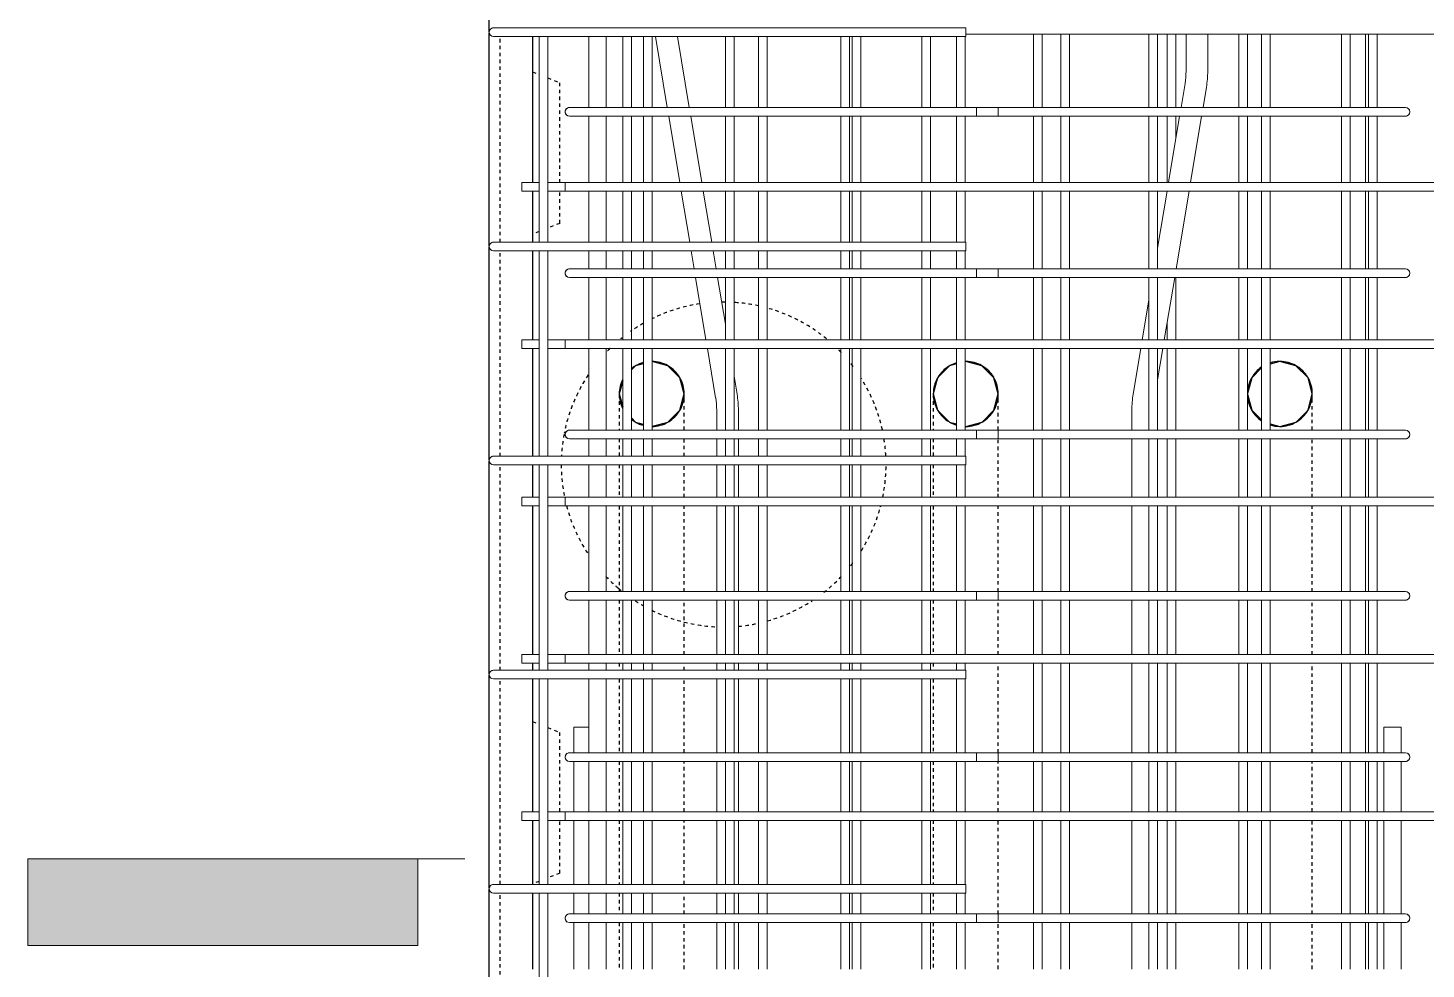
# Model space of a CAD drawing. Header units: millimetres. Extents: x -14581 to 6741, y -2784 to 21137.
# Drawn here: x -13320 to -12029, y -776 to 93 of the extents above; entities that cross this region are included whole.
import ezdxf

# ---------------------------------------------------------------- set-up
doc = ezdxf.new("R2010")
doc.units = ezdxf.units.MM
doc.linetypes.add('Dash', pattern=[6.36, 3.18, -3.18])
for name, color, linetype, lineweight in [('A-WALL', 113, 'Continuous', 25), ('A-WALL-HDLN', 110, 'Dash', 25), ('G-ANNO-SYMB', 111, 'Continuous', 9), ('S-RBAR', 171, 'Continuous', 18)]:
    doc.layers.add(name, color=color, linetype=linetype, lineweight=lineweight)

# ---------------------------------------------------------------- blocks, each defined once
blk = doc.blocks.new('Detail View - M_Section Tail - Filled Horizontal-14034-Elevation Front Copy 1')
at = {"layer": 'G-ANNO-SYMB'}
blk.add_hatch(color=256, dxfattribs=at).paths.add_polyline_path([(-11772.8, -1498), (-11692.8, -1498), (-11692.8, -1858), (-11772.8, -1858)])
for p, q in [((-11772.8, -1498), (-11772.8, -1858)), ((-11692.8, -1498), (-11772.8, -1498)), ((-11692.8, -1858), (-11692.8, -1498)), ((-11772.8, -1858), (-11692.8, -1858))]:
    blk.add_line(p, q, dxfattribs=at)

msp = doc.modelspace()

# ---------------------------------------------------------------- linework, layer by layer
at = {"layer": 'A-WALL'}
for p, q in [((-12893.8, 89.5), (-12893.8, 286.2)), ((-12893.8, -108.3), (-12893.8, 88.5)), ((-12853.8, 85), (-12853.8, -49.9)), ((-12853.8, -57.9), (-12853.8, -104.8)), ((-12893.8, -306), (-12893.8, -109.2)), ((-12853.8, -112.8), (-12853.8, -195.1)), ((-12853.8, -203.1), (-12853.8, -302.5)), ((-12453.8, -215), (-12454.4, -215.2)), ((-12163.8, -215), (-12172.8, -217.4)), ((-12770.6, -233), (-12773.8, -245)), ((-12773.8, -245), (-12770.6, -256.9)), ((-12454.4, -274.8), (-12453.8, -275)), ((-12172.8, -272.6), (-12163.8, -275)), ((-12893.8, -503.7), (-12893.8, -307)), ((-12853.8, -310.5), (-12853.8, -340.4)), ((-12853.8, -348.4), (-12853.8, -485.6)), ((-12853.8, -493.6), (-12853.8, -500.2)), ((-12893.8, -701.4), (-12893.8, -504.7)), ((-12853.8, -508.2), (-12853.8, -630.8)), ((-12853.8, -638.8), (-12853.8, -697.9)), ((-12893.8, -899.1), (-12893.8, -702.4)), ((-12853.8, -705.9), (-12853.8, -776.1))]:
    msp.add_line(p, q, dxfattribs=at)
at = {"layer": 'A-WALL', "flags": 128}
for points in [[(-12751.4, -217.1), (-12758.8, -219), (-12762.6, -222.8)], [(-12713.8, -245), (-12717.8, -230), (-12728.9, -219), (-12743.4, -215.1)], [(-12462.4, -217.3), (-12468.8, -219), (-12479.8, -230.1), (-12483.8, -245)], [(-12423.8, -245), (-12427.8, -230), (-12438.9, -219), (-12453.8, -215)], [(-12133.8, -245), (-12137.8, -230), (-12148.9, -219), (-12163.8, -215)], [(-12180.8, -221), (-12189.8, -230.1), (-12193.7, -244.7)], [(-12743.4, -274.9), (-12728.8, -271), (-12717.8, -259.9), (-12713.8, -245)], [(-12713.8, -250.1), (-12713.8, -245.1), (-12713.8, -245)], [(-12483.8, -245), (-12479.8, -260), (-12468.7, -271), (-12462.4, -272.7)], [(-12453.8, -275), (-12438.8, -271), (-12427.8, -259.9), (-12423.8, -245)], [(-12423.8, -250.1), (-12423.8, -245.1), (-12423.8, -245)], [(-12163.8, -275), (-12148.8, -271), (-12137.8, -259.9), (-12133.8, -245)], [(-12133.8, -250.1), (-12133.8, -245.1), (-12133.8, -245)], [(-12193.7, -245.3), (-12189.8, -260), (-12180.8, -269)], [(-12762.6, -267.2), (-12758.7, -271), (-12751.4, -273)]]:
    msp.add_lwpolyline(points, dxfattribs=at)
at = {"layer": 'A-WALL'}
for centre, start, end in [((-12743.8, -245), 120.8303, 129.1505), ((-12743.8, -245), 105, 119.4223), ((-12743.8, -245), 61.0187, 89.3062), ((-12743.8, -245), 30.8311, 59.6045), ((-12453.8, -245), 120.8303, 149.6053), ((-12453.8, -245), 106.6562, 119.4223), ((-12453.8, -245), 90.7225, 91.0885), ((-12453.8, -245), 61.0187, 89.2664), ((-12453.8, -245), 30.8311, 59.6045), ((-12163.8, -245), 90.7225, 107.5323), ((-12163.8, -245), 61.0187, 89.2664), ((-12163.8, -245), 30.8311, 59.6045), ((-12743.8, -245), 154.0516, 179.6194), ((-12743.8, -245), 0.3778, 29.7706), ((-12453.8, -245), 150.6728, 179.6194), ((-12453.8, -245), 0.3778, 29.7706), ((-12163.8, -245), 150.6728, 178.7191), ((-12163.8, -245), 124.7947, 149.6053), ((-12163.8, -245), 0.3778, 29.7706), ((-12743.8, -245), 180.4246, 205.9484), ((-12743.8, -245), 330.719, 359.5722), ((-12453.8, -245), 180.4246, 209.7233), ((-12453.8, -245), 330.719, 359.5722), ((-12163.8, -245), 330.719, 359.5722), ((-12163.8, -245), 181.2809, 209.7233), ((-12743.8, -245), 230.8495, 239.6231), ((-12743.8, -245), 300.812, 329.6241), ((-12453.8, -245), 210.813, 239.6231), ((-12453.8, -245), 300.812, 329.6241), ((-12163.8, -245), 210.813, 235.2053), ((-12163.8, -245), 300.812, 329.6241), ((-12743.8, -245), 241.0171, 255), ((-12743.8, -245), 270.6938, 299.4239), ((-12453.8, -245), 241.0171, 253.3438), ((-12453.8, -245), 268.9115, 269.268), ((-12453.8, -245), 270.7209, 299.4239), ((-12163.8, -245), 252.4677, 269.268), ((-12163.8, -245), 270.7209, 299.4239)]:
    msp.add_arc(centre, 30, start, end, dxfattribs=at)
at = {"layer": 'A-WALL-HDLN'}
for p, q in [((-12883.8, -104.8), (-12883.8, 85)), ((-12853.8, 52.5), (-12847.8, 50.1)), ((-12839.8, 46.9), (-12828.8, 42.5)), ((-12828.8, -49.9), (-12828.8, 42.5)), ((-12828.8, -87.5), (-12828.8, -57.9)), ((-12828.8, -87.5), (-12839.8, -91.9)), ((-12847.8, -95.1), (-12853.8, -97.5)), ((-12883.8, -302.5), (-12883.8, -112.8)), ((-12773.8, -286.4), (-12773.8, -302.5)), ((-12713.8, -302.5), (-12713.8, -286.4)), ((-12483.8, -286.4), (-12483.8, -302.5)), ((-12883.8, -500.2), (-12883.8, -310.5)), ((-12713.8, -340.4), (-12713.8, -310.5)), ((-12773.8, -335), (-12773.8, -340.4)), ((-12483.8, -335), (-12483.8, -340.4)), ((-12423.8, -340.4), (-12423.8, -335)), ((-12133.8, -340.4), (-12133.8, -335)), ((-12773.8, -348.4), (-12773.8, -427.4)), ((-12713.8, -427.4), (-12713.8, -348.4)), ((-12483.8, -348.4), (-12483.8, -427.4)), ((-12423.8, -427.4), (-12423.8, -348.4)), ((-12133.8, -427.4), (-12133.8, -348.4)), ((-12773.8, -435.4), (-12773.8, -485.6)), ((-12713.8, -485.6), (-12713.8, -435.4)), ((-12483.8, -435.4), (-12483.8, -485.6)), ((-12423.8, -485.6), (-12423.8, -435.4)), ((-12133.8, -485.6), (-12133.8, -435.4)), ((-12773.8, -493.6), (-12773.8, -500.2)), ((-12713.8, -500.2), (-12713.8, -493.6)), ((-12483.8, -493.6), (-12483.8, -500.2)), ((-12423.8, -576.3), (-12423.8, -493.6)), ((-12133.8, -576.3), (-12133.8, -493.6)), ((-12883.8, -697.9), (-12883.8, -508.2)), ((-12773.8, -508.2), (-12773.8, -576.3)), ((-12713.8, -576.3), (-12713.8, -508.2)), ((-12483.8, -508.2), (-12483.8, -576.3)), ((-12853.8, -547.5), (-12847.8, -549.9)), ((-12839.8, -553.1), (-12828.8, -557.5)), ((-12828.8, -630.8), (-12828.8, -557.5)), ((-12773.8, -584.3), (-12773.8, -630.8)), ((-12713.8, -630.8), (-12713.8, -584.3)), ((-12483.8, -584.3), (-12483.8, -630.8)), ((-12423.8, -630.8), (-12423.8, -584.3)), ((-12133.8, -630.8), (-12133.8, -584.3)), ((-12828.8, -687.5), (-12828.8, -638.8)), ((-12773.8, -638.8), (-12773.8, -697.9)), ((-12713.8, -697.9), (-12713.8, -638.8)), ((-12483.8, -638.8), (-12483.8, -697.9)), ((-12423.8, -725.2), (-12423.8, -638.8)), ((-12133.8, -725.2), (-12133.8, -638.8)), ((-12847.8, -695.1), (-12853.8, -697.5)), ((-12828.8, -687.5), (-12839.8, -691.9)), ((-12883.8, -895.6), (-12883.8, -705.9)), ((-12773.8, -705.9), (-12773.8, -725.2)), ((-12713.8, -725.2), (-12713.8, -705.9)), ((-12483.8, -705.9), (-12483.8, -725.2)), ((-12773.8, -733.2), (-12773.8, -776.1)), ((-12713.8, -776.1), (-12713.8, -733.2)), ((-12483.8, -733.2), (-12483.8, -776.1)), ((-12423.8, -776.1), (-12423.8, -733.2)), ((-12133.8, -776.1), (-12133.8, -733.2))]:
    msp.add_line(p, q, dxfattribs=at)
at = {"layer": 'A-WALL-HDLN', "flags": 128}
for points in [[(-12773.8, -245.4), (-12773.8, -249.1), (-12773.8, -261), (-12773.8, -278.4)], [(-12713.8, -278.4), (-12713.8, -264), (-12713.8, -250.7), (-12713.8, -250.1)], [(-12483.8, -245.4), (-12483.8, -249.1), (-12483.8, -261), (-12483.8, -278.4)], [(-12423.8, -278.4), (-12423.8, -264), (-12423.8, -250.7), (-12423.8, -250.1)], [(-12133.8, -278.4), (-12133.8, -264), (-12133.8, -250.7), (-12133.8, -250.1)], [(-12423.8, -335), (-12423.8, -308.1), (-12423.8, -286.4)], [(-12133.8, -335), (-12133.8, -308.1), (-12133.8, -286.4)], [(-12773.8, -310.5), (-12773.8, -330), (-12773.8, -335)], [(-12483.8, -310.5), (-12483.8, -330), (-12483.8, -335)]]:
    msp.add_lwpolyline(points, dxfattribs=at)
at = {"layer": 'A-WALL-HDLN'}
for start, end in [(98.3489, 116.2903), (90, 90.6831), (89.3777, 90), (77.5178, 86.2868), (50.6806, 74.385), (119.6073, 124.9261), (128.7889, 129.3194), (134.3535, 136.4763), (43.5952, 45.6465), (37.0718, 38.5612), (146.5443, 168.8579), (12.2876, 32.0378), (169.2579, 176.9985), (3.0015, 9.1966), (180.0895, 191.6451), (348.3549, 359.9105), (194.7361, 213.4557), (327.9622, 345.2639), (321.4388, 322.9282), (223.5237, 229.6374), (229.6853, 231.2111), (308.0337, 316.4048), (237.0004, 240.3927), (285.615, 302.9996), (243.7097, 255.9123), (255.9506, 267.5226), (275.25, 282.4822)]:
    msp.add_arc((-12677.4, -310.2), 150, start, end, dxfattribs=at)
at = {"layer": 'G-ANNO-SYMB'}
msp.add_line((-12916.4, -674.2), (-12959.8, -674.2), dxfattribs=at)
at = {"layer": 'S-RBAR'}
for p, q in [((-12889.9, 93), (-12869.9, 93)), ((-12453.9, 93), (-12869.9, 93)), ((-12453.9, 93), (-12453.9, 85)), ((-12889.9, 85), (-12869.9, 85)), ((-12453.9, 85), (-12869.9, 85)), ((-12847.8, -104.8), (-12847.8, 85)), ((-12839.8, -104.8), (-12839.8, 85)), ((-12801.8, 19.5), (-12801.8, 85)), ((-12785.8, 19.5), (-12785.8, 85)), ((-12770.6, 19.5), (-12770.6, 85)), ((-12762.6, 19.5), (-12762.6, 85)), ((-12751.4, 19.5), (-12751.4, 85)), ((-12743.4, 19.5), (-12743.4, 85)), ((-12740.3, 85), (-12729.4, 19.5)), ((-12720.1, 85), (-12709.1, 19.5)), ((-12675.8, 19.5), (-12675.8, 85)), ((-12667.8, 19.5), (-12667.8, 85)), ((-12645.1, 19.5), (-12645.1, 85)), ((-12637.1, 19.5), (-12637.1, 85)), ((-12569.1, 19.5), (-12569.1, 85)), ((-12561.1, 19.5), (-12561.1, 85)), ((-12558.7, 19.5), (-12558.7, 85)), ((-12550.7, 19.5), (-12550.7, 85)), ((-12494.3, 19.5), (-12494.3, 85)), ((-12486.3, 19.5), (-12486.3, 85)), ((-12462.4, 19.5), (-12462.4, 85)), ((-12454.4, 19.5), (-12454.4, 85)), ((-11965.8, 87.3), (-12453.9, 87.3)), ((-12391.3, 19.5), (-12391.3, 87.3)), ((-12383.3, 19.5), (-12383.3, 87.3)), ((-12366, 19.5), (-12366, 87.3)), ((-12358, 19.5), (-12358, 87.3)), ((-12284.7, 19.5), (-12284.7, 87.3)), ((-12276.7, 19.5), (-12276.7, 87.3)), ((-12267.8, 19.5), (-12267.8, 87.3)), ((-12259.8, 19.5), (-12259.8, 87.3)), ((-12250.4, 87.3), (-12250.4, 53.2)), ((-12230.4, 87.3), (-12230.4, 53.2)), ((-12201.7, 19.5), (-12201.7, 87.3)), ((-12193.7, 19.5), (-12193.7, 87.3)), ((-12180.8, 19.5), (-12180.8, 87.3)), ((-12172.8, 19.5), (-12172.8, 87.3)), ((-12106.9, 19.5), (-12106.9, 87.3)), ((-12098.9, 19.5), (-12098.9, 87.3)), ((-12084.6, 19.5), (-12084.6, 87.3)), ((-12081.9, 19.5), (-12081.9, 87.3)), ((-12073.9, 19.5), (-12073.9, 87.3)), ((-12251.3, 41.7), (-12255, 19.5)), ((-12231.6, 38.4), (-12234.7, 19.5)), ((-12819.8, 19.5), (-12783.8, 19.5)), ((-12423.8, 19.5), (-12783.8, 19.5)), ((-12443.8, 19.5), (-12083.8, 19.5)), ((-12443.8, 11.5), (-12443.8, 19.5)), ((-12423.8, 19.5), (-12423.8, 11.5)), ((-12047.8, 19.5), (-12083.8, 19.5)), ((-12819.8, 11.5), (-12783.8, 11.5)), ((-12801.8, -49.9), (-12801.8, 11.5)), ((-12785.8, -49.9), (-12785.8, 11.5)), ((-12423.8, 11.5), (-12783.8, 11.5)), ((-12770.6, -49.9), (-12770.6, 11.5)), ((-12762.6, -49.9), (-12762.6, 11.5)), ((-12751.4, -49.9), (-12751.4, 11.5)), ((-12743.4, -49.9), (-12743.4, 11.5)), ((-12728.1, 11.5), (-12717.9, -49.9)), ((-12707.8, 11.5), (-12697.6, -49.9)), ((-12675.8, -49.9), (-12675.8, 11.5)), ((-12667.8, -49.9), (-12667.8, 11.5)), ((-12645.1, -49.9), (-12645.1, 11.5)), ((-12637.1, -49.9), (-12637.1, 11.5)), ((-12569.1, -49.9), (-12569.1, 11.5)), ((-12561.1, -49.9), (-12561.1, 11.5)), ((-12558.7, -49.9), (-12558.7, 11.5)), ((-12550.7, -49.9), (-12550.7, 11.5)), ((-12494.3, -49.9), (-12494.3, 11.5)), ((-12486.3, -49.9), (-12486.3, 11.5)), ((-12462.4, -49.9), (-12462.4, 11.5)), ((-12454.4, -49.9), (-12454.4, 11.5)), ((-12443.8, 11.5), (-12083.8, 11.5)), ((-12391.3, -49.9), (-12391.3, 11.5)), ((-12383.3, -49.9), (-12383.3, 11.5)), ((-12366, -49.9), (-12366, 11.5)), ((-12358, -49.9), (-12358, 11.5)), ((-12284.7, -49.9), (-12284.7, 11.5)), ((-12276.7, -49.9), (-12276.7, 11.5)), ((-12267.8, -49.9), (-12267.8, 11.5)), ((-12256.4, 11.5), (-12266.6, -49.9)), ((-12259.8, -8.9), (-12259.8, 11.5)), ((-12236.1, 11.5), (-12246.3, -49.9)), ((-12201.7, -49.9), (-12201.7, 11.5)), ((-12193.7, -49.9), (-12193.7, 11.5)), ((-12180.8, -49.9), (-12180.8, 11.5)), ((-12172.8, -49.9), (-12172.8, 11.5)), ((-12106.9, -49.9), (-12106.9, 11.5)), ((-12098.9, -49.9), (-12098.9, 11.5)), ((-12084.6, -49.9), (-12084.6, 11.5)), ((-12047.8, 11.5), (-12083.8, 11.5)), ((-12081.9, -49.9), (-12081.9, 11.5)), ((-12073.9, -49.9), (-12073.9, 11.5)), ((-12847.8, -49.9), (-12863.8, -49.9)), ((-12863.8, -49.9), (-12863.8, -57.9)), ((-12823.8, -49.9), (-12839.8, -49.9)), ((-11956.2, -49.9), (-12823.8, -49.9)), ((-12823.8, -49.9), (-12823.8, -57.9)), ((-12847.8, -57.9), (-12863.8, -57.9)), ((-12823.8, -57.9), (-12839.8, -57.9)), ((-11954.9, -57.9), (-12823.8, -57.9)), ((-12801.8, -104.8), (-12801.8, -57.9)), ((-12785.8, -104.8), (-12785.8, -57.9)), ((-12770.6, -104.8), (-12770.6, -57.9)), ((-12762.6, -104.8), (-12762.6, -57.9)), ((-12751.4, -104.8), (-12751.4, -57.9)), ((-12743.4, -104.8), (-12743.4, -57.9)), ((-12716.5, -57.9), (-12708.7, -104.8)), ((-12696.3, -57.9), (-12688.4, -104.8)), ((-12675.8, -104.8), (-12675.8, -57.9)), ((-12667.8, -104.8), (-12667.8, -57.9)), ((-12645.1, -104.8), (-12645.1, -57.9)), ((-12637.1, -104.8), (-12637.1, -57.9)), ((-12569.1, -104.8), (-12569.1, -57.9)), ((-12561.1, -104.8), (-12561.1, -57.9)), ((-12558.7, -104.8), (-12558.7, -57.9)), ((-12550.7, -104.8), (-12550.7, -57.9)), ((-12494.3, -104.8), (-12494.3, -57.9)), ((-12486.3, -104.8), (-12486.3, -57.9)), ((-12462.4, -104.8), (-12462.4, -57.9)), ((-12454.4, -104.8), (-12454.4, -57.9)), ((-12391.3, -129.5), (-12391.3, -57.9)), ((-12383.3, -129.5), (-12383.3, -57.9)), ((-12366, -129.5), (-12366, -57.9)), ((-12358, -129.5), (-12358, -57.9)), ((-12284.7, -129.5), (-12284.7, -57.9)), ((-12276.7, -129.5), (-12276.7, -57.9)), ((-12267.9, -57.9), (-12276.7, -110.3)), ((-12247.6, -57.9), (-12259.6, -129.5)), ((-12201.7, -129.5), (-12201.7, -57.9)), ((-12193.7, -129.5), (-12193.7, -57.9)), ((-12180.8, -129.5), (-12180.8, -57.9)), ((-12172.8, -129.5), (-12172.8, -57.9)), ((-12106.9, -129.5), (-12106.9, -57.9)), ((-12098.9, -129.5), (-12098.9, -57.9)), ((-12084.6, -129.5), (-12084.6, -57.9)), ((-12081.9, -129.5), (-12081.9, -57.9)), ((-12073.9, -129.5), (-12073.9, -57.9)), ((-12889.9, -104.8), (-12869.9, -104.8)), ((-12889.9, -112.8), (-12869.9, -112.8)), ((-12453.9, -104.8), (-12869.9, -104.8)), ((-12453.9, -112.8), (-12869.9, -112.8)), ((-12847.8, -302.5), (-12847.8, -112.8)), ((-12839.8, -302.5), (-12839.8, -112.8)), ((-12801.8, -129.5), (-12801.8, -112.8)), ((-12785.8, -129.5), (-12785.8, -112.8)), ((-12770.6, -129.5), (-12770.6, -112.8)), ((-12762.6, -129.5), (-12762.6, -112.8)), ((-12751.4, -129.5), (-12751.4, -112.8)), ((-12743.4, -129.5), (-12743.4, -112.8)), ((-12707.4, -112.8), (-12704.6, -129.5)), ((-12687.1, -112.8), (-12684.3, -129.5)), ((-12675.8, -129.5), (-12675.8, -112.8)), ((-12667.8, -129.5), (-12667.8, -112.8)), ((-12645.1, -129.5), (-12645.1, -112.8)), ((-12637.1, -129.5), (-12637.1, -112.8)), ((-12569.1, -129.5), (-12569.1, -112.8)), ((-12561.1, -129.5), (-12561.1, -112.8)), ((-12558.7, -129.5), (-12558.7, -112.8)), ((-12550.7, -129.5), (-12550.7, -112.8)), ((-12494.3, -129.5), (-12494.3, -112.8)), ((-12486.3, -129.5), (-12486.3, -112.8)), ((-12462.4, -129.5), (-12462.4, -112.8)), ((-12454.4, -129.5), (-12454.4, -112.8)), ((-12453.9, -104.8), (-12453.9, -112.8)), ((-12819.8, -129.5), (-12783.8, -129.5)), ((-12819.8, -137.5), (-12783.8, -137.5)), ((-12801.8, -195.1), (-12801.8, -137.5)), ((-12785.8, -195.1), (-12785.8, -137.5)), ((-12423.8, -129.5), (-12783.8, -129.5)), ((-12423.8, -137.5), (-12783.8, -137.5)), ((-12770.6, -195.1), (-12770.6, -137.5)), ((-12762.6, -195.1), (-12762.6, -137.5)), ((-12751.4, -195.1), (-12751.4, -137.5)), ((-12743.4, -195.1), (-12743.4, -137.5)), ((-12703.3, -137.5), (-12693.7, -195.1)), ((-12683, -137.5), (-12675.8, -180.7)), ((-12675.8, -195.1), (-12675.8, -137.5)), ((-12667.8, -195.1), (-12667.8, -137.5)), ((-12645.1, -195.1), (-12645.1, -137.5)), ((-12637.1, -195.1), (-12637.1, -137.5)), ((-12569.1, -195.1), (-12569.1, -137.5)), ((-12561.1, -195.1), (-12561.1, -137.5)), ((-12558.7, -195.1), (-12558.7, -137.5)), ((-12550.7, -195.1), (-12550.7, -137.5)), ((-12494.3, -195.1), (-12494.3, -137.5)), ((-12486.3, -195.1), (-12486.3, -137.5)), ((-12462.4, -195.1), (-12462.4, -137.5)), ((-12454.4, -195.1), (-12454.4, -137.5)), ((-12443.8, -129.5), (-12083.8, -129.5)), ((-12443.8, -137.5), (-12443.8, -129.5)), ((-12443.8, -137.5), (-12083.8, -137.5)), ((-12423.8, -129.5), (-12423.8, -137.5)), ((-12391.3, -195.1), (-12391.3, -137.5)), ((-12383.3, -195.1), (-12383.3, -137.5)), ((-12366, -195.1), (-12366, -137.5)), ((-12358, -195.1), (-12358, -137.5)), ((-12284.7, -195.1), (-12284.7, -137.5)), ((-12276.7, -195.1), (-12276.7, -137.5)), ((-12260.9, -137.5), (-12270.5, -195.1)), ((-12259.8, -195.1), (-12259.8, -137.5)), ((-12201.7, -195.1), (-12201.7, -137.5)), ((-12193.7, -195.1), (-12193.7, -137.5)), ((-12180.8, -195.1), (-12180.8, -137.5)), ((-12172.8, -195.1), (-12172.8, -137.5)), ((-12106.9, -195.1), (-12106.9, -137.5)), ((-12098.9, -195.1), (-12098.9, -137.5)), ((-12084.6, -195.1), (-12084.6, -137.5)), ((-12047.8, -129.5), (-12083.8, -129.5)), ((-12047.8, -137.5), (-12083.8, -137.5)), ((-12081.9, -195.1), (-12081.9, -137.5)), ((-12073.9, -195.1), (-12073.9, -137.5)), ((-12284.7, -158.3), (-12290.8, -195.1)), ((-12267.8, -195.1), (-12267.8, -178.6)), ((-12847.8, -195.1), (-12863.8, -195.1)), ((-12863.8, -195.1), (-12863.8, -203.1)), ((-12847.8, -203.1), (-12863.8, -203.1)), ((-12823.8, -195.1), (-12839.8, -195.1)), ((-12823.8, -203.1), (-12839.8, -203.1)), ((-11932, -195.1), (-12823.8, -195.1)), ((-12823.8, -195.1), (-12823.8, -203.1)), ((-11931, -203.1), (-12823.8, -203.1)), ((-12801.8, -278.4), (-12801.8, -203.1)), ((-12785.8, -278.4), (-12785.8, -203.1)), ((-12770.6, -278.4), (-12770.6, -203.1)), ((-12762.6, -278.4), (-12762.6, -203.1)), ((-12751.4, -278.4), (-12751.4, -203.1)), ((-12743.4, -278.4), (-12743.4, -203.1)), ((-12692.3, -203.1), (-12684.8, -248.5)), ((-12675.8, -278.4), (-12675.8, -203.1)), ((-12667.8, -278.4), (-12667.8, -203.1)), ((-12645.1, -278.4), (-12645.1, -203.1)), ((-12637.1, -278.4), (-12637.1, -203.1)), ((-12569.1, -278.4), (-12569.1, -203.1)), ((-12561.1, -278.4), (-12561.1, -203.1)), ((-12558.7, -278.4), (-12558.7, -203.1)), ((-12550.7, -278.4), (-12550.7, -203.1)), ((-12494.3, -278.4), (-12494.3, -203.1)), ((-12486.3, -278.4), (-12486.3, -203.1)), ((-12462.4, -278.4), (-12462.4, -203.1)), ((-12454.4, -278.4), (-12454.4, -203.1)), ((-12391.3, -278.4), (-12391.3, -203.1)), ((-12383.3, -278.4), (-12383.3, -203.1)), ((-12366, -278.4), (-12366, -203.1)), ((-12358, -278.4), (-12358, -203.1)), ((-12292.1, -203.1), (-12299.1, -245.2)), ((-12284.7, -278.4), (-12284.7, -203.1)), ((-12276.7, -278.4), (-12276.7, -203.1)), ((-12271.8, -203.1), (-12276.7, -232)), ((-12267.8, -278.4), (-12267.8, -203.1)), ((-12259.8, -278.4), (-12259.8, -203.1)), ((-12201.7, -278.4), (-12201.7, -203.1)), ((-12193.7, -278.4), (-12193.7, -203.1)), ((-12180.8, -278.4), (-12180.8, -203.1)), ((-12172.8, -278.4), (-12172.8, -203.1)), ((-12106.9, -278.4), (-12106.9, -203.1)), ((-12098.9, -278.4), (-12098.9, -203.1)), ((-12084.6, -278.4), (-12084.6, -203.1)), ((-12081.9, -278.4), (-12081.9, -203.1)), ((-12073.9, -278.4), (-12073.9, -203.1)), ((-12667.8, -228.7), (-12665, -245.2)), ((-12683.8, -260), (-12683.8, -278.4)), ((-12663.8, -260), (-12663.8, -278.4)), ((-12300.4, -260), (-12300.4, -278.4)), ((-12819.8, -278.4), (-12783.8, -278.4)), ((-12423.8, -278.4), (-12783.8, -278.4)), ((-12443.8, -278.4), (-12083.8, -278.4)), ((-12443.8, -286.4), (-12443.8, -278.4)), ((-12423.8, -278.4), (-12423.8, -286.4)), ((-12047.8, -278.4), (-12083.8, -278.4)), ((-12819.8, -286.4), (-12783.8, -286.4)), ((-12801.8, -302.5), (-12801.8, -286.4)), ((-12785.8, -302.5), (-12785.8, -286.4)), ((-12423.8, -286.4), (-12783.8, -286.4)), ((-12770.6, -302.5), (-12770.6, -286.4)), ((-12762.6, -302.5), (-12762.6, -286.4)), ((-12751.4, -302.5), (-12751.4, -286.4)), ((-12743.4, -302.5), (-12743.4, -286.4)), ((-12683.8, -286.4), (-12683.8, -302.5)), ((-12675.8, -302.5), (-12675.8, -286.4)), ((-12667.8, -302.5), (-12667.8, -286.4)), ((-12663.8, -286.4), (-12663.8, -302.5)), ((-12645.1, -302.5), (-12645.1, -286.4)), ((-12637.1, -302.5), (-12637.1, -286.4)), ((-12569.1, -302.5), (-12569.1, -286.4)), ((-12561.1, -302.5), (-12561.1, -286.4)), ((-12558.7, -302.5), (-12558.7, -286.4)), ((-12550.7, -302.5), (-12550.7, -286.4)), ((-12494.3, -302.5), (-12494.3, -286.4)), ((-12486.3, -302.5), (-12486.3, -286.4)), ((-12462.4, -302.5), (-12462.4, -286.4)), ((-12454.4, -302.5), (-12454.4, -286.4)), ((-12443.8, -286.4), (-12083.8, -286.4)), ((-12391.3, -340.4), (-12391.3, -286.4)), ((-12383.3, -340.4), (-12383.3, -286.4)), ((-12366, -340.4), (-12366, -286.4)), ((-12358, -340.4), (-12358, -286.4)), ((-12300.4, -286.4), (-12300.4, -340.4)), ((-12284.7, -340.4), (-12284.7, -286.4)), ((-12276.7, -340.4), (-12276.7, -286.4)), ((-12267.8, -340.4), (-12267.8, -286.4)), ((-12259.8, -340.4), (-12259.8, -286.4)), ((-12201.7, -340.4), (-12201.7, -286.4)), ((-12193.7, -340.4), (-12193.7, -286.4)), ((-12180.8, -340.4), (-12180.8, -286.4)), ((-12172.8, -340.4), (-12172.8, -286.4)), ((-12106.9, -340.4), (-12106.9, -286.4)), ((-12098.9, -340.4), (-12098.9, -286.4)), ((-12084.6, -340.4), (-12084.6, -286.4)), ((-12047.8, -286.4), (-12083.8, -286.4)), ((-12081.9, -340.4), (-12081.9, -286.4)), ((-12073.9, -340.4), (-12073.9, -286.4)), ((-12889.9, -302.5), (-12869.9, -302.5)), ((-12453.9, -302.5), (-12869.9, -302.5)), ((-12453.9, -302.5), (-12453.9, -310.5)), ((-12889.9, -310.5), (-12869.9, -310.5)), ((-12453.9, -310.5), (-12869.9, -310.5)), ((-12847.8, -500.2), (-12847.8, -310.5)), ((-12839.8, -500.2), (-12839.8, -310.5)), ((-12801.8, -340.4), (-12801.8, -310.5)), ((-12785.8, -340.4), (-12785.8, -310.5)), ((-12770.6, -340.4), (-12770.6, -310.5)), ((-12762.6, -340.4), (-12762.6, -310.5)), ((-12751.4, -340.4), (-12751.4, -310.5)), ((-12743.4, -340.4), (-12743.4, -310.5)), ((-12683.8, -310.5), (-12683.8, -340.4)), ((-12675.8, -340.4), (-12675.8, -310.5)), ((-12667.8, -340.4), (-12667.8, -310.5)), ((-12663.8, -310.5), (-12663.8, -340.4)), ((-12645.1, -340.4), (-12645.1, -310.5)), ((-12637.1, -340.4), (-12637.1, -310.5)), ((-12569.1, -340.4), (-12569.1, -310.5)), ((-12561.1, -340.4), (-12561.1, -310.5)), ((-12558.7, -340.4), (-12558.7, -310.5)), ((-12550.7, -340.4), (-12550.7, -310.5)), ((-12494.3, -340.4), (-12494.3, -310.5)), ((-12486.3, -340.4), (-12486.3, -310.5)), ((-12462.4, -340.4), (-12462.4, -310.5)), ((-12454.4, -340.4), (-12454.4, -310.5)), ((-12847.8, -340.4), (-12863.8, -340.4)), ((-12863.8, -340.4), (-12863.8, -348.4)), ((-12847.8, -348.4), (-12863.8, -348.4)), ((-12823.8, -340.4), (-12839.8, -340.4)), ((-12823.8, -348.4), (-12839.8, -348.4)), ((-11914.8, -340.4), (-12823.8, -340.4)), ((-12823.8, -340.4), (-12823.8, -348.4)), ((-11913.9, -348.4), (-12823.8, -348.4)), ((-12801.8, -427.4), (-12801.8, -348.4)), ((-12785.8, -427.4), (-12785.8, -348.4)), ((-12770.6, -427.4), (-12770.6, -348.4)), ((-12762.6, -427.4), (-12762.6, -348.4)), ((-12751.4, -427.4), (-12751.4, -348.4)), ((-12743.4, -427.4), (-12743.4, -348.4)), ((-12683.8, -348.4), (-12683.8, -427.4)), ((-12675.8, -427.4), (-12675.8, -348.4)), ((-12667.8, -427.4), (-12667.8, -348.4)), ((-12663.8, -348.4), (-12663.8, -427.4)), ((-12645.1, -427.4), (-12645.1, -348.4)), ((-12637.1, -427.4), (-12637.1, -348.4)), ((-12569.1, -427.4), (-12569.1, -348.4)), ((-12561.1, -427.4), (-12561.1, -348.4)), ((-12558.7, -427.4), (-12558.7, -348.4)), ((-12550.7, -427.4), (-12550.7, -348.4)), ((-12494.3, -427.4), (-12494.3, -348.4)), ((-12486.3, -427.4), (-12486.3, -348.4)), ((-12462.4, -427.4), (-12462.4, -348.4)), ((-12454.4, -427.4), (-12454.4, -348.4)), ((-12391.3, -427.4), (-12391.3, -348.4)), ((-12383.3, -427.4), (-12383.3, -348.4)), ((-12366, -427.4), (-12366, -348.4)), ((-12358, -427.4), (-12358, -348.4)), ((-12300.4, -348.4), (-12300.4, -427.4)), ((-12284.7, -427.4), (-12284.7, -348.4)), ((-12276.7, -427.4), (-12276.7, -348.4)), ((-12267.8, -427.4), (-12267.8, -348.4)), ((-12259.8, -427.4), (-12259.8, -348.4)), ((-12201.7, -427.4), (-12201.7, -348.4)), ((-12193.7, -427.4), (-12193.7, -348.4)), ((-12180.8, -427.4), (-12180.8, -348.4)), ((-12172.8, -427.4), (-12172.8, -348.4)), ((-12106.9, -427.4), (-12106.9, -348.4)), ((-12098.9, -427.4), (-12098.9, -348.4)), ((-12084.6, -427.4), (-12084.6, -348.4)), ((-12081.9, -427.4), (-12081.9, -348.4)), ((-12073.9, -427.4), (-12073.9, -348.4)), ((-12819.8, -427.4), (-12783.8, -427.4)), ((-12819.8, -435.4), (-12783.8, -435.4)), ((-12801.8, -485.6), (-12801.8, -435.4)), ((-12785.8, -485.6), (-12785.8, -435.4)), ((-12423.8, -427.4), (-12783.8, -427.4)), ((-12423.8, -435.4), (-12783.8, -435.4)), ((-12770.6, -485.6), (-12770.6, -435.4)), ((-12762.6, -485.6), (-12762.6, -435.4)), ((-12751.4, -485.6), (-12751.4, -435.4)), ((-12743.4, -485.6), (-12743.4, -435.4)), ((-12683.8, -435.4), (-12683.8, -485.6)), ((-12675.8, -485.6), (-12675.8, -435.4)), ((-12667.8, -485.6), (-12667.8, -435.4)), ((-12663.8, -435.4), (-12663.8, -485.6)), ((-12645.1, -485.6), (-12645.1, -435.4)), ((-12637.1, -485.6), (-12637.1, -435.4)), ((-12569.1, -485.6), (-12569.1, -435.4)), ((-12561.1, -485.6), (-12561.1, -435.4)), ((-12558.7, -485.6), (-12558.7, -435.4)), ((-12550.7, -485.6), (-12550.7, -435.4)), ((-12494.3, -485.6), (-12494.3, -435.4)), ((-12486.3, -485.6), (-12486.3, -435.4)), ((-12462.4, -485.6), (-12462.4, -435.4)), ((-12454.4, -485.6), (-12454.4, -435.4)), ((-12443.8, -427.4), (-12083.8, -427.4)), ((-12443.8, -435.4), (-12443.8, -427.4)), ((-12443.8, -435.4), (-12083.8, -435.4)), ((-12423.8, -427.4), (-12423.8, -435.4)), ((-12391.3, -485.6), (-12391.3, -435.4)), ((-12383.3, -485.6), (-12383.3, -435.4)), ((-12366, -485.6), (-12366, -435.4)), ((-12358, -485.6), (-12358, -435.4)), ((-12300.4, -435.4), (-12300.4, -485.6)), ((-12284.7, -485.6), (-12284.7, -435.4)), ((-12276.7, -485.6), (-12276.7, -435.4)), ((-12267.8, -485.6), (-12267.8, -435.4)), ((-12259.8, -485.6), (-12259.8, -435.4)), ((-12201.7, -485.6), (-12201.7, -435.4)), ((-12193.7, -485.6), (-12193.7, -435.4)), ((-12180.8, -485.6), (-12180.8, -435.4)), ((-12172.8, -485.6), (-12172.8, -435.4)), ((-12106.9, -485.6), (-12106.9, -435.4)), ((-12098.9, -485.6), (-12098.9, -435.4)), ((-12084.6, -485.6), (-12084.6, -435.4)), ((-12047.8, -427.4), (-12083.8, -427.4)), ((-12047.8, -435.4), (-12083.8, -435.4)), ((-12081.9, -485.6), (-12081.9, -435.4)), ((-12073.9, -485.6), (-12073.9, -435.4)), ((-12847.8, -485.6), (-12863.8, -485.6)), ((-12863.8, -485.6), (-12863.8, -493.6)), ((-12823.8, -485.6), (-12839.8, -485.6)), ((-11904.9, -485.6), (-12823.8, -485.6)), ((-12823.8, -485.6), (-12823.8, -493.6)), ((-12889.9, -500.2), (-12869.9, -500.2)), ((-12453.9, -500.2), (-12869.9, -500.2)), ((-12847.8, -493.6), (-12863.8, -493.6)), ((-12823.8, -493.6), (-12839.8, -493.6)), ((-11904.9, -493.6), (-12823.8, -493.6)), ((-12801.8, -500.2), (-12801.8, -493.6)), ((-12785.8, -500.2), (-12785.8, -493.6)), ((-12770.6, -500.2), (-12770.6, -493.6)), ((-12762.6, -500.2), (-12762.6, -493.6)), ((-12751.4, -500.2), (-12751.4, -493.6)), ((-12743.4, -500.2), (-12743.4, -493.6)), ((-12683.8, -493.6), (-12683.8, -500.2)), ((-12675.8, -500.2), (-12675.8, -493.6)), ((-12667.8, -500.2), (-12667.8, -493.6)), ((-12663.8, -493.6), (-12663.8, -500.2)), ((-12645.1, -500.2), (-12645.1, -493.6)), ((-12637.1, -500.2), (-12637.1, -493.6)), ((-12569.1, -500.2), (-12569.1, -493.6)), ((-12561.1, -500.2), (-12561.1, -493.6)), ((-12558.7, -500.2), (-12558.7, -493.6)), ((-12550.7, -500.2), (-12550.7, -493.6)), ((-12494.3, -500.2), (-12494.3, -493.6)), ((-12486.3, -500.2), (-12486.3, -493.6)), ((-12462.4, -500.2), (-12462.4, -493.6)), ((-12454.4, -500.2), (-12454.4, -493.6)), ((-12453.9, -500.2), (-12453.9, -508.2)), ((-12391.3, -576.3), (-12391.3, -493.6)), ((-12383.3, -576.3), (-12383.3, -493.6)), ((-12366, -576.3), (-12366, -493.6)), ((-12358, -576.3), (-12358, -493.6)), ((-12300.4, -493.6), (-12300.4, -576.3)), ((-12284.7, -576.3), (-12284.7, -493.6)), ((-12276.7, -576.3), (-12276.7, -493.6)), ((-12267.8, -576.3), (-12267.8, -493.6)), ((-12259.8, -576.3), (-12259.8, -493.6)), ((-12201.7, -576.3), (-12201.7, -493.6)), ((-12193.7, -576.3), (-12193.7, -493.6)), ((-12180.8, -576.3), (-12180.8, -493.6)), ((-12172.8, -576.3), (-12172.8, -493.6)), ((-12106.9, -576.3), (-12106.9, -493.6)), ((-12098.9, -576.3), (-12098.9, -493.6)), ((-12084.6, -576.3), (-12084.6, -493.6)), ((-12081.9, -576.3), (-12081.9, -493.6)), ((-12073.9, -576.3), (-12073.9, -493.6)), ((-12889.9, -508.2), (-12869.9, -508.2)), ((-12453.9, -508.2), (-12869.9, -508.2)), ((-12847.8, -697.9), (-12847.8, -508.2)), ((-12839.8, -697.9), (-12839.8, -508.2)), ((-12801.8, -576.3), (-12801.8, -508.2)), ((-12785.8, -576.3), (-12785.8, -508.2)), ((-12770.6, -576.3), (-12770.6, -508.2)), ((-12762.6, -576.3), (-12762.6, -508.2)), ((-12751.4, -576.3), (-12751.4, -508.2)), ((-12743.4, -576.3), (-12743.4, -508.2)), ((-12683.8, -508.2), (-12683.8, -576.3)), ((-12675.8, -576.3), (-12675.8, -508.2)), ((-12667.8, -576.3), (-12667.8, -508.2)), ((-12663.8, -508.2), (-12663.8, -576.3)), ((-12645.1, -576.3), (-12645.1, -508.2)), ((-12637.1, -576.3), (-12637.1, -508.2)), ((-12569.1, -576.3), (-12569.1, -508.2)), ((-12561.1, -576.3), (-12561.1, -508.2)), ((-12558.7, -576.3), (-12558.7, -508.2)), ((-12550.7, -576.3), (-12550.7, -508.2)), ((-12494.3, -576.3), (-12494.3, -508.2)), ((-12486.3, -576.3), (-12486.3, -508.2)), ((-12462.4, -576.3), (-12462.4, -508.2)), ((-12454.4, -576.3), (-12454.4, -508.2)), ((-12801.8, -552.8), (-12815.6, -552.8)), ((-12815.6, -576.3), (-12815.6, -552.8)), ((-12067.9, -552.8), (-12067.9, -576.3)), ((-12067.9, -552.8), (-12051.9, -552.8)), ((-12051.9, -552.8), (-12051.9, -576.3)), ((-12819.8, -576.3), (-12783.8, -576.3)), ((-12423.8, -576.3), (-12783.8, -576.3)), ((-12443.8, -576.3), (-12083.8, -576.3)), ((-12443.8, -584.3), (-12443.8, -576.3)), ((-12423.8, -576.3), (-12423.8, -584.3)), ((-12047.8, -576.3), (-12083.8, -576.3)), ((-12819.8, -584.3), (-12783.8, -584.3)), ((-12815.6, -630.8), (-12815.6, -584.3)), ((-12801.8, -630.8), (-12801.8, -584.3)), ((-12785.8, -630.8), (-12785.8, -584.3)), ((-12423.8, -584.3), (-12783.8, -584.3)), ((-12770.6, -630.8), (-12770.6, -584.3)), ((-12762.6, -630.8), (-12762.6, -584.3)), ((-12751.4, -630.8), (-12751.4, -584.3)), ((-12743.4, -630.8), (-12743.4, -584.3)), ((-12683.8, -584.3), (-12683.8, -630.8)), ((-12675.8, -630.8), (-12675.8, -584.3)), ((-12667.8, -630.8), (-12667.8, -584.3)), ((-12663.8, -584.3), (-12663.8, -630.8)), ((-12645.1, -630.8), (-12645.1, -584.3)), ((-12637.1, -630.8), (-12637.1, -584.3)), ((-12569.1, -630.8), (-12569.1, -584.3)), ((-12561.1, -630.8), (-12561.1, -584.3)), ((-12558.7, -630.8), (-12558.7, -584.3)), ((-12550.7, -630.8), (-12550.7, -584.3)), ((-12494.3, -630.8), (-12494.3, -584.3)), ((-12486.3, -630.8), (-12486.3, -584.3)), ((-12462.4, -630.8), (-12462.4, -584.3)), ((-12454.4, -630.8), (-12454.4, -584.3)), ((-12443.8, -584.3), (-12083.8, -584.3)), ((-12391.3, -630.8), (-12391.3, -584.3)), ((-12383.3, -630.8), (-12383.3, -584.3)), ((-12366, -630.8), (-12366, -584.3)), ((-12358, -630.8), (-12358, -584.3)), ((-12300.4, -584.3), (-12300.4, -630.8)), ((-12284.7, -630.8), (-12284.7, -584.3)), ((-12276.7, -630.8), (-12276.7, -584.3)), ((-12267.8, -630.8), (-12267.8, -584.3)), ((-12259.8, -630.8), (-12259.8, -584.3)), ((-12201.7, -630.8), (-12201.7, -584.3)), ((-12193.7, -630.8), (-12193.7, -584.3)), ((-12180.8, -630.8), (-12180.8, -584.3)), ((-12172.8, -630.8), (-12172.8, -584.3)), ((-12106.9, -630.8), (-12106.9, -584.3)), ((-12098.9, -630.8), (-12098.9, -584.3)), ((-12084.6, -630.8), (-12084.6, -584.3)), ((-12047.8, -584.3), (-12083.8, -584.3)), ((-12081.9, -630.8), (-12081.9, -584.3)), ((-12073.9, -630.8), (-12073.9, -584.3)), ((-12067.9, -584.3), (-12067.9, -630.8)), ((-12051.9, -584.3), (-12051.9, -630.8)), ((-12847.8, -630.8), (-12863.8, -630.8)), ((-12863.8, -630.8), (-12863.8, -638.8)), ((-12823.8, -630.8), (-12839.8, -630.8)), ((-11965.6, -630.8), (-12823.8, -630.8)), ((-12823.8, -630.8), (-12823.8, -638.8)), ((-12847.8, -638.8), (-12863.8, -638.8)), ((-12823.8, -638.8), (-12839.8, -638.8)), ((-11973, -638.8), (-12823.8, -638.8)), ((-12815.6, -697.9), (-12815.6, -638.8)), ((-12801.8, -697.9), (-12801.8, -638.8)), ((-12785.8, -697.9), (-12785.8, -638.8)), ((-12770.6, -697.9), (-12770.6, -638.8)), ((-12762.6, -697.9), (-12762.6, -638.8)), ((-12751.4, -697.9), (-12751.4, -638.8)), ((-12743.4, -697.9), (-12743.4, -638.8)), ((-12683.8, -638.8), (-12683.8, -697.9)), ((-12675.8, -697.9), (-12675.8, -638.8)), ((-12667.8, -697.9), (-12667.8, -638.8)), ((-12663.8, -638.8), (-12663.8, -697.9)), ((-12645.1, -697.9), (-12645.1, -638.8)), ((-12637.1, -697.9), (-12637.1, -638.8)), ((-12569.1, -697.9), (-12569.1, -638.8)), ((-12561.1, -697.9), (-12561.1, -638.8)), ((-12558.7, -697.9), (-12558.7, -638.8)), ((-12550.7, -697.9), (-12550.7, -638.8)), ((-12494.3, -697.9), (-12494.3, -638.8)), ((-12486.3, -697.9), (-12486.3, -638.8)), ((-12462.4, -697.9), (-12462.4, -638.8)), ((-12454.4, -697.9), (-12454.4, -638.8)), ((-12391.3, -725.2), (-12391.3, -638.8)), ((-12383.3, -725.2), (-12383.3, -638.8)), ((-12366, -725.2), (-12366, -638.8)), ((-12358, -725.2), (-12358, -638.8)), ((-12300.4, -638.8), (-12300.4, -725.2)), ((-12284.7, -725.2), (-12284.7, -638.8)), ((-12276.7, -725.2), (-12276.7, -638.8)), ((-12267.8, -725.2), (-12267.8, -638.8)), ((-12259.8, -725.2), (-12259.8, -638.8)), ((-12201.7, -725.2), (-12201.7, -638.8)), ((-12193.7, -725.2), (-12193.7, -638.8)), ((-12180.8, -725.2), (-12180.8, -638.8)), ((-12172.8, -725.2), (-12172.8, -638.8)), ((-12106.9, -725.2), (-12106.9, -638.8)), ((-12098.9, -725.2), (-12098.9, -638.8)), ((-12084.6, -725.2), (-12084.6, -638.8)), ((-12081.9, -725.2), (-12081.9, -638.8)), ((-12073.9, -725.2), (-12073.9, -638.8)), ((-12067.9, -638.8), (-12067.9, -725.2)), ((-12051.9, -638.8), (-12051.9, -725.2)), ((-12889.9, -697.9), (-12869.9, -697.9)), ((-12889.9, -705.9), (-12869.9, -705.9)), ((-12453.9, -697.9), (-12869.9, -697.9)), ((-12453.9, -705.9), (-12869.9, -705.9)), ((-12847.8, -895.6), (-12847.8, -705.9)), ((-12839.8, -895.6), (-12839.8, -705.9)), ((-12815.6, -725.2), (-12815.6, -705.9)), ((-12801.8, -725.2), (-12801.8, -705.9)), ((-12785.8, -725.2), (-12785.8, -705.9)), ((-12770.6, -725.2), (-12770.6, -705.9)), ((-12762.6, -725.2), (-12762.6, -705.9)), ((-12751.4, -725.2), (-12751.4, -705.9)), ((-12743.4, -725.2), (-12743.4, -705.9)), ((-12683.8, -705.9), (-12683.8, -725.2)), ((-12675.8, -725.2), (-12675.8, -705.9)), ((-12667.8, -725.2), (-12667.8, -705.9)), ((-12663.8, -705.9), (-12663.8, -725.2)), ((-12645.1, -725.2), (-12645.1, -705.9)), ((-12637.1, -725.2), (-12637.1, -705.9)), ((-12569.1, -725.2), (-12569.1, -705.9)), ((-12561.1, -725.2), (-12561.1, -705.9)), ((-12558.7, -725.2), (-12558.7, -705.9)), ((-12550.7, -725.2), (-12550.7, -705.9)), ((-12494.3, -725.2), (-12494.3, -705.9)), ((-12486.3, -725.2), (-12486.3, -705.9)), ((-12462.4, -725.2), (-12462.4, -705.9)), ((-12454.4, -725.2), (-12454.4, -705.9)), ((-12453.9, -697.9), (-12453.9, -705.9)), ((-12819.8, -725.2), (-12783.8, -725.2)), ((-12819.8, -733.2), (-12783.8, -733.2)), ((-12815.6, -776.1), (-12815.6, -733.2)), ((-12801.8, -776.1), (-12801.8, -733.2)), ((-12785.8, -776.1), (-12785.8, -733.2)), ((-12423.8, -725.2), (-12783.8, -725.2)), ((-12423.8, -733.2), (-12783.8, -733.2)), ((-12770.6, -776.1), (-12770.6, -733.2)), ((-12762.6, -776.1), (-12762.6, -733.2)), ((-12751.4, -776.1), (-12751.4, -733.2)), ((-12743.4, -776.1), (-12743.4, -733.2)), ((-12683.8, -733.2), (-12683.8, -776.1)), ((-12675.8, -776.1), (-12675.8, -733.2)), ((-12667.8, -776.1), (-12667.8, -733.2)), ((-12663.8, -733.2), (-12663.8, -776.1)), ((-12645.1, -776.1), (-12645.1, -733.2)), ((-12637.1, -776.1), (-12637.1, -733.2)), ((-12569.1, -776.1), (-12569.1, -733.2)), ((-12561.1, -776.1), (-12561.1, -733.2)), ((-12558.7, -776.1), (-12558.7, -733.2)), ((-12550.7, -776.1), (-12550.7, -733.2)), ((-12494.3, -776.1), (-12494.3, -733.2)), ((-12486.3, -776.1), (-12486.3, -733.2)), ((-12462.4, -776.1), (-12462.4, -733.2)), ((-12454.4, -776.1), (-12454.4, -733.2)), ((-12443.8, -725.2), (-12083.8, -725.2)), ((-12443.8, -733.2), (-12443.8, -725.2)), ((-12443.8, -733.2), (-12083.8, -733.2)), ((-12423.8, -725.2), (-12423.8, -733.2)), ((-12391.3, -776.1), (-12391.3, -733.2)), ((-12383.3, -776.1), (-12383.3, -733.2)), ((-12366, -776.1), (-12366, -733.2)), ((-12358, -776.1), (-12358, -733.2)), ((-12300.4, -733.2), (-12300.4, -776.1)), ((-12284.7, -776.1), (-12284.7, -733.2)), ((-12276.7, -776.1), (-12276.7, -733.2)), ((-12267.8, -776.1), (-12267.8, -733.2)), ((-12259.8, -776.1), (-12259.8, -733.2)), ((-12201.7, -776.1), (-12201.7, -733.2)), ((-12193.7, -776.1), (-12193.7, -733.2)), ((-12180.8, -776.1), (-12180.8, -733.2)), ((-12172.8, -776.1), (-12172.8, -733.2)), ((-12106.9, -776.1), (-12106.9, -733.2)), ((-12098.9, -776.1), (-12098.9, -733.2)), ((-12084.6, -776.1), (-12084.6, -733.2)), ((-12047.8, -725.2), (-12083.8, -725.2)), ((-12047.8, -733.2), (-12083.8, -733.2)), ((-12081.9, -776.1), (-12081.9, -733.2)), ((-12073.9, -776.1), (-12073.9, -733.2)), ((-12067.9, -733.2), (-12067.9, -776.1)), ((-12051.9, -733.2), (-12051.9, -776.1))]:
    msp.add_line(p, q, dxfattribs=at)
for centre, radius, start, end in [((-12889.9, 89), 4, 90, 270), ((-12889.9, 89), 4, 120, 165), ((-12889.9, 89), 4, 90, 105), ((-12889.9, 89), 4, 195, 240), ((-12320.4, 53.2), 70, 350.5377, 0), ((-12320.4, 53.2), 90, 350.5377, 0), ((-12819.8, 15.5), 4, 90, 270), ((-12819.8, 15.5), 4, 120, 165), ((-12819.8, 15.5), 4, 195, 240), ((-12819.8, 15.5), 4, 90, 105), ((-12047.8, 15.5), 4, 270, 90), ((-12047.8, 15.5), 4, 15, 60), ((-12047.8, 15.5), 4, 300, 345), ((-12047.8, 15.5), 4, 270, 285), ((-12889.9, -108.8), 4, 90, 270), ((-12889.9, -108.8), 4, 120, 165), ((-12889.9, -108.8), 4, 195, 240), ((-12889.9, -108.8), 4, 90, 105), ((-12819.8, -133.5), 4, 90, 270), ((-12819.8, -133.5), 4, 120, 165), ((-12819.8, -133.5), 4, 195, 240), ((-12819.8, -133.5), 4, 90, 105), ((-12047.8, -133.5), 4, 270, 90), ((-12047.8, -133.5), 4, 270, 285), ((-12047.8, -133.5), 4, 15, 60), ((-12047.8, -133.5), 4, 300, 345), ((-12753.8, -260), 90, 360, 9.4623), ((-12210.4, -260), 90, 170.5377, 180), ((-12753.8, -260), 70, 360, 9.4623), ((-12819.8, -282.4), 4, 90, 270), ((-12819.8, -282.4), 4, 120, 165), ((-12819.8, -282.4), 4, 195, 240), ((-12819.8, -282.4), 4, 90, 105), ((-12047.8, -282.4), 4, 270, 90), ((-12047.8, -282.4), 4, 15, 60), ((-12047.8, -282.4), 4, 300, 345), ((-12047.8, -282.4), 4, 270, 285), ((-12889.9, -306.5), 4, 90, 270), ((-12889.9, -306.5), 4, 120, 165), ((-12889.9, -306.5), 4, 195, 240), ((-12889.9, -306.5), 4, 90, 105), ((-12819.8, -431.4), 4, 90, 270), ((-12819.8, -431.4), 4, 120, 165), ((-12819.8, -431.4), 4, 195, 240), ((-12819.8, -431.4), 4, 90, 105), ((-12047.8, -431.4), 4, 270, 90), ((-12047.8, -431.4), 4, 270, 285), ((-12047.8, -431.4), 4, 15, 60), ((-12047.8, -431.4), 4, 300, 345), ((-12889.9, -504.2), 4, 90, 270), ((-12889.9, -504.2), 4, 120, 165), ((-12889.9, -504.2), 4, 90, 105), ((-12889.9, -504.2), 4, 195, 240), ((-12819.8, -580.3), 4, 90, 270), ((-12819.8, -580.3), 4, 120, 165), ((-12819.8, -580.3), 4, 90, 105), ((-12047.8, -580.3), 4, 270, 90), ((-12047.8, -580.3), 4, 15, 60), ((-12819.8, -580.3), 4, 195, 240), ((-12047.8, -580.3), 4, 270, 285), ((-12047.8, -580.3), 4, 300, 345), ((-12889.9, -701.9), 4, 90, 270), ((-12889.9, -701.9), 4, 120, 165), ((-12889.9, -701.9), 4, 195, 235.9814), ((-12889.9, -701.9), 4, 90, 105), ((-12819.8, -729.2), 4, 90, 270), ((-12819.8, -729.2), 4, 120, 165), ((-12819.8, -729.2), 4, 195, 240), ((-12819.8, -729.2), 4, 90, 105), ((-12047.8, -729.2), 4, 270, 90), ((-12047.8, -729.2), 4, 270, 285), ((-12047.8, -729.2), 4, 15, 60), ((-12047.8, -729.2), 4, 300, 345)]:
    msp.add_arc(centre, radius, start, end, dxfattribs=at)

# ---------------------------------------------------------------- block references
at = {"layer": 'G-ANNO-SYMB', "extrusion": (0, 0, -1), "rotation": 90.00000000000077}
msp.add_blockref('Detail View - M_Section Tail - Filled Horizontal-14034-Elevation Front Copy 1', (11461.8, 11018.6), dxfattribs=at)

doc.saveas('drawing.dxf')
